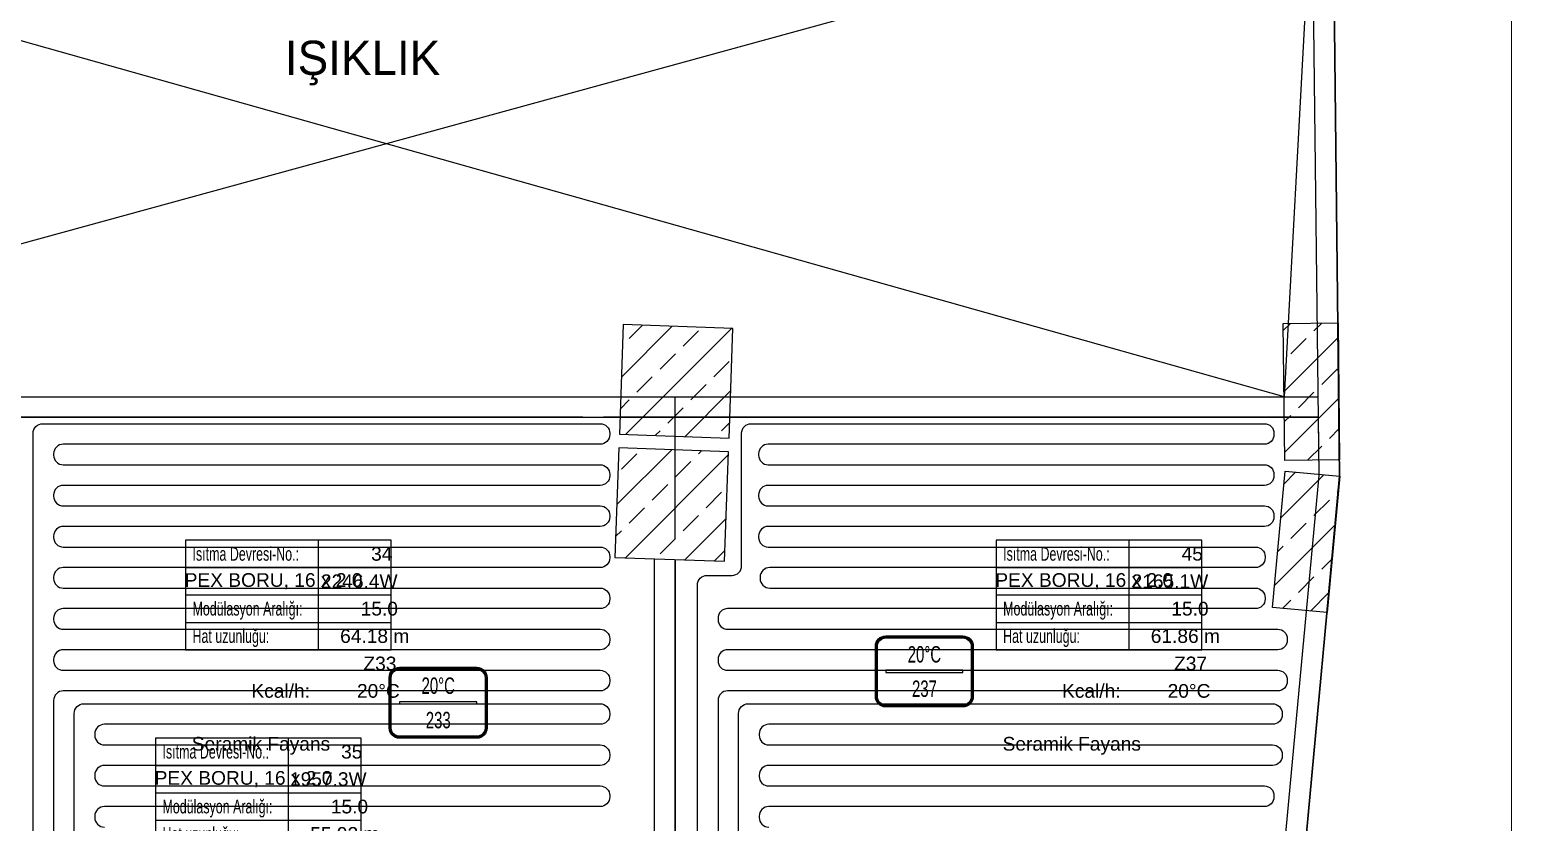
# Model space of a CAD drawing. Header units: centimetres. Extents: x 247996 to 315152, y -468471 to -440326.
# Drawn here: x 287963 to 289044, y -443413 to -442834 of the extents above; entities that cross this region are included whole.
import ezdxf
from ezdxf.enums import TextEntityAlignment as Align

# ---------------------------------------------------------------- set-up
doc = ezdxf.new("R2010")
doc.units = ezdxf.units.CM
doc.layers.add('SCOTT-ANTED', color=144, linetype='CONTINUOUS', lineweight=0)
for name, color, linetype in [('SCOTT-MKDU0', 50, 'CONTINUOUS'), ('SCOTT-MTY-ISIKAYBIMAHAL', 2, 'CONTINUOUS'), ('SCOTT-MTY-PEX-BORU', 1, 'CONTINUOUS'), ('SCOTT-MTY-RADYATÖR', 2, 'CONTINUOUS'), ('SCOTT-MTY-VANA', 1, 'Continuous')]:
    doc.layers.add(name, color=color, linetype=linetype)
doc.styles.add('MtXpl_Comic_Sans_MS', font='comic.ttf')
doc.styles.add('MTYCAPLT', font='arial.ttf')

# ---------------------------------------------------------------- blocks, each defined once
blk = doc.blocks.new('MTY-RADYATOR MAHAL0')
at = {"layer": 'SCOTT-MTY-ISIKAYBIMAHAL', "color": 2}
for points in [[(-35.7, 18.4), (-35.7, -18.4, 0.414214), (-28.2, -25.9), (28.2, -25.9, 0.414214), (35.7, -18.4), (35.7, 18.4, 0.414214), (28.2, 25.9), (-28.2, 25.9, 0.414214)], [(-34.2, 18.4), (-34.2, -18.4, 0.414214), (-28.2, -24.4), (28.2, -24.4, 0.414214), (34.2, -18.4), (34.2, 18.4, 0.414214), (28.2, 24.4), (-28.2, 24.4, 0.414214)]]:
    blk.add_lwpolyline(points, format="xyb", close=True, dxfattribs=at)
at = {"layer": 'SCOTT-MTY-ISIKAYBIMAHAL', "color": 4}
for points in [[(-35.2, 18.4), (-35.2, -18.4, 0.414214), (-28.2, -25.4), (28.2, -25.4, 0.414214), (35.2, -18.4), (35.2, 18.4, 0.414214), (28.2, 25.4), (-28.2, 25.4, 0.414214)], [(-34.7, 18.4), (-34.7, -18.4, 0.414214), (-28.2, -24.9), (28.2, -24.9, 0.414214), (34.7, -18.4), (34.7, 18.4, 0.414214), (28.2, 24.9), (-28.2, 24.9, 0.414214)]]:
    blk.add_lwpolyline(points, format="xyb", close=True, dxfattribs=at)
at = {"layer": 'SCOTT-MTY-ISIKAYBIMAHAL', "color": 2}
blk.add_lwpolyline([(-28.2, 0.8), (28.2, 0.8), (28.2, -0.8), (-28.2, -0.8)], close=True, dxfattribs=at)
at = {"layer": 'SCOTT-MTY-ISIKAYBIMAHAL', "color": 1, "style": 'MTYCAPLT', "width": 0.65}
for tag, p in [('MAHAL_001', (-14.9, 29.8)), ('NO_001', (-8.3, 6.7))]:
    blk.add_attdef(tag, p, '', height=12, rotation=360, dxfattribs=at)
at = {"layer": 'SCOTT-MTY-ISIKAYBIMAHAL', "color": 4, "style": 'MTYCAPLT', "width": 0.65}
for tag, p in [('DERECE_001', (-22.8, -18.5)), ('ISIKAYBI_001', (-22.7, -41.1))]:
    blk.add_attdef(tag, p, '', height=12, rotation=360, dxfattribs=at)
blk.add_attdef('ALAN', text='', height=12, rotation=360, dxfattribs=at).set_placement((0, -50), align=Align.MIDDLE_CENTER)
blk = doc.blocks.new('MTY-ETIKET')
at = {"layer": 'SCOTT-MTY-RADYATÖR'}
for p, q in [((2.69, 0), (2.69, 8)), ((-7, 6), (8, 6)), ((-7, 4), (8, 4)), ((-7, 2), (8, 2))]:
    blk.add_line(p, q, dxfattribs=at)
blk.add_lwpolyline([(8, 0), (8, 8), (-7, 8), (-7, 0)], close=True, dxfattribs=at)
at = {"layer": 'SCOTT-MTY-RADYATÖR', "style": 'MTYCAPLT', "width": 0.65}
for s, p in [('Isıtma Devresi-No.:', (-6.5, 7)), ('Modülasyon Aralığı:', (-6.5, 3)), ('Hat uzunluğu:', (-6.5, 1))]:
    blk.add_text(s, height=1, rotation=360, dxfattribs=at).set_placement(p, align=Align.MIDDLE_LEFT)
for tag, p in [('NO1_001', (5.8, 6.5)), ('AR_001', (6.25, 2.5)), ('UZ_001', (6.31, 0.51))]:
    blk.add_attdef(tag, p, '', height=1, rotation=360, dxfattribs=at)
at = {"layer": 'SCOTT-MTY-RADYATÖR', "color": 2, "style": 'MTYCAPLT', "width": 0.65}
for tag, p in [('BORU_001', (-7.07, 4.59)), ('YER_001', (2.9, 4.5))]:
    blk.add_attdef(tag, p, '', height=1, dxfattribs=at)

msp = doc.modelspace()

# ---------------------------------------------------------------- linework, layer by layer
at = {"layer": 'SCOTT-ANTED'}
msp.add_line((289044.2, -440326.5), (289044.2, -447826.5), dxfattribs=at)
at = {"layer": 'SCOTT-MKDU0', "color": 8, "ltscale": 0.03}
for p, q in [((288918.9, -443160.1), (288888.6, -440514.4)), ((288888.6, -440514.4), (288918.9, -443160.1)), ((288903.9, -443159.5), (288873.7, -440529.3)), ((287549.9, -443102.1), (288898.6, -442732.1)), ((288878.3, -443102.1), (287568.6, -442732.9)), ((288898.6, -442732.1), (288878.3, -443102.1)), ((288396.3, -443049.5), (288393.4, -443129.4)), ((288394.9, -443087.8), (288432, -443050.7)), ((288476.2, -443052.3), (288396.3, -443049.5)), ((288398, -443129.6), (288475.3, -443052.3)), ((288400.6, -443059.6), (288410.3, -443050)), ((288439.9, -443065.2), (288451.1, -443054)), ((288473.4, -443132.3), (288476.2, -443052.3)), ((288877.7, -443048.7), (288917.7, -443048.2)), ((288878.9, -443148.7), (288877.7, -443048.7)), ((288877.8, -443053.9), (288883.1, -443048.6)), ((288900.1, -443054), (288905.8, -443048.4)), ((288917.7, -443048.2), (288918.9, -443148.2)), ((288878.3, -443098.3), (288917.8, -443058.8)), ((288883.3, -443070.9), (288894.5, -443059.6)), ((288423.1, -443082.1), (288434.3, -443070.9)), ((288462.3, -443087.7), (288473.6, -443076.5)), ((288905.8, -443093.3), (288917, -443082.1)), ((288406.2, -443098.9), (288417.4, -443087.7)), ((288441.4, -443131.1), (288474.6, -443097.9)), ((288445.5, -443104.5), (288456.7, -443093.3)), ((287549.9, -443102.1), (288903.2, -443102.1)), ((288394.1, -443111.1), (288400.6, -443104.5)), ((288434.1, -443205.8), (288434.1, -443102.1)), ((288878.8, -443142.7), (288918.3, -443103.2)), ((288888.9, -443110.2), (288900.1, -443098.9)), ((287549.2, -443117.1), (288903.4, -443117.1)), ((288366.8, -443117.1), (287871.8, -443117.1)), ((288903.4, -443117.1), (288381.8, -443117.1)), ((288428.7, -443121.4), (288439.9, -443110.2)), ((288878.5, -443120.5), (288883.3, -443115.8)), ((288903.9, -443159.5), (288903.4, -443117.1)), ((288393.4, -443129.4), (288473.4, -443132.3)), ((288419.7, -443130.3), (288423.1, -443127)), ((288468, -443127), (288473.8, -443121.2)), ((288911.4, -443132.6), (288918.6, -443125.4)), ((288393.1, -443139.4), (288390.2, -443219.4)), ((288391.6, -443180.9), (288431.7, -443140.8)), ((288473, -443142.3), (288393.1, -443139.4)), ((288451.1, -443143.8), (288453.4, -443141.6)), ((288895.5, -443148.5), (288905.8, -443138.2)), ((288395, -443155.1), (288406.2, -443143.8)), ((288397.8, -443219.6), (288472.9, -443144.5)), ((288434.3, -443160.7), (288445.5, -443149.4)), ((288470.1, -443222.2), (288473, -443142.3)), ((288918.9, -443148.2), (288878.9, -443148.7)), ((288918.2, -443148.2), (288918.9, -443147.6)), ((288531.6, -447327.5), (288918.9, -443160.1)), ((288918.9, -443160.1), (288531.6, -447327.5)), ((288804.3, -444231), (288903.9, -443159.5)), ((288819.6, -444066), (288903.9, -443159.5)), ((288869.9, -443256), (288879.2, -443156.4)), ((288876, -443190.4), (288907.3, -443159.1)), ((288878.3, -443165.6), (288886.8, -443157.2)), ((288879.2, -443156.4), (288919, -443160.1)), ((288919, -443160.1), (288909.7, -443259.7)), ((288417.4, -443177.5), (288428.7, -443166.3)), ((288456.7, -443183.1), (288468, -443171.9)), ((288917, -443171.9), (288918, -443170.9)), ((288400.6, -443194.3), (288411.8, -443183.1)), ((288900.1, -443188.7), (288911.4, -443177.5)), ((288439.9, -443200), (288451.1, -443188.7)), ((288441.1, -443221.2), (288471.3, -443191)), ((288871.4, -443239.9), (288915.7, -443195.6)), ((288883.3, -443205.6), (288894.5, -443194.3)), ((288390.7, -443204.2), (288395, -443200)), ((288423.1, -443216.8), (288434.3, -443205.6)), ((288462.8, -443221.9), (288470.4, -443214.3)), ((288873.7, -443215.1), (288877.7, -443211.2)), ((288390.2, -443219.4), (288470.1, -443222.2)), ((288419.1, -444066), (288419.1, -443220.4)), ((288419.1, -444066), (288419.1, -443220.4)), ((288434.1, -444066), (288434.1, -443220.9)), ((288434.1, -443220.9), (288434.1, -444066)), ((288905.8, -443228), (288913.4, -443220.4)), ((288888.9, -443244.9), (288900.1, -443233.6)), ((288897.6, -443258.6), (288911.1, -443245.1)), ((288909.7, -443259.7), (288869.9, -443256)), ((288877.1, -443256.7), (288883.3, -443250.5))]:
    msp.add_line(p, q, dxfattribs=at)
at = {"layer": 'SCOTT-MTY-PEX-BORU'}
for points in [[(287965.7, -443526), (287965.7, -443128.8, -0.414214), (287972.7, -443121.8), (288379.4, -443121.8, -0.414214), (288386.4, -443128.8), (288386.4, -443129.8, -0.414214), (288379.4, -443136.8), (287987.7, -443136.8, 0.414214), (287980.7, -443143.8), (287980.7, -443144.8, 0.414214), (287987.7, -443151.8), (288379.4, -443151.8, -0.414214), (288386.4, -443158.8), (288386.4, -443159.8, -0.414214), (288379.4, -443166.8), (287987.7, -443166.8, 0.414214), (287980.7, -443173.8), (287980.7, -443174.8, 0.414214), (287987.7, -443181.8), (288379.4, -443181.8, -0.414214), (288386.4, -443188.8), (288386.4, -443189.8, -0.414214), (288379.4, -443196.8), (287987.7, -443196.8, 0.414214), (287980.7, -443203.8), (287980.7, -443204.8, 0.414214), (287987.7, -443211.8), (288379.4, -443211.8, -0.414214), (288386.4, -443218.8), (288386.4, -443219.8, -0.414214), (288379.4, -443226.8), (287987.7, -443226.8, 0.414214), (287980.7, -443233.8), (287980.7, -443234.8, 0.414214), (287987.7, -443241.8), (288379.4, -443241.8, -0.414214), (288386.4, -443248.8), (288386.4, -443249.8, -0.414214), (288379.4, -443256.8), (287987.7, -443256.8, 0.414214), (287980.7, -443263.8), (287980.7, -443264.8, 0.414214), (287987.7, -443271.8), (288379.4, -443271.8, -0.414214), (288386.4, -443278.8), (288386.4, -443279.8, -0.414214), (288379.4, -443286.8), (287987.7, -443286.8, 0.414214), (287980.7, -443293.8), (287980.7, -443294.8, 0.414214), (287987.7, -443301.8), (288379.4, -443301.8, -0.414214), (288386.4, -443308.8), (288386.4, -443309.8, -0.414214), (288379.4, -443316.8), (287987.7, -443316.8, 0.414214), (287980.7, -443323.8), (287980.7, -443526)], [(288450.4, -443526), (288450.4, -443239.5, -0.414214), (288457.4, -443232.5), (288475.6, -443232.5, 0.414214), (288482.6, -443225.5), (288482.6, -443128.8, -0.414214), (288489.6, -443121.8), (288864, -443121.8, -0.414214), (288871, -443128.8), (288871, -443129.8, -0.414214), (288864, -443136.8), (288502, -443136.8, 0.414214), (288495, -443143.8), (288495, -443144.8, 0.414214), (288502, -443151.8), (288864, -443151.8, -0.414214), (288871, -443158.8), (288871, -443159.8, -0.414214), (288864, -443166.8), (288502, -443166.8, 0.414214), (288495, -443173.8), (288495, -443174.8, 0.414214), (288502, -443181.8), (288864, -443181.8, -0.414214), (288871, -443188.8), (288871, -443189.8, -0.414214), (288864, -443196.8), (288502, -443196.8, 0.414214), (288495, -443203.8), (288495, -443204.8, 0.414214), (288502, -443211.8), (288857.5, -443211.8, -0.414214), (288864.5, -443218.8), (288864.5, -443219.8, -0.414214), (288857.5, -443226.8), (288503.1, -443226.8, 0.414214), (288496.1, -443233.8), (288496.1, -443234.8, 0.414214), (288503.1, -443241.8), (288857.5, -443241.8, -0.414214), (288864.5, -443248.8), (288864.5, -443249.8, -0.414214), (288857.5, -443256.8), (288472.4, -443256.8, 0.414214), (288465.4, -443263.8), (288465.4, -443264.8, 0.414214), (288472.4, -443271.8), (288873.7, -443271.8, -0.414214), (288880.7, -443278.8), (288880.7, -443279.8, -0.414214), (288873.7, -443286.8), (288472.4, -443286.8, 0.414214), (288465.4, -443293.8), (288465.4, -443294.8, 0.414214), (288472.4, -443301.8), (288873.7, -443301.8, -0.414214), (288880.7, -443308.8), (288880.7, -443309.8, -0.414214), (288873.7, -443316.8), (288472.4, -443316.8, 0.414214), (288465.4, -443323.8), (288465.4, -443526)], [(287995.7, -443526), (287995.7, -443333.2, -0.414214), (288002.7, -443326.2), (288379.4, -443326.2, -0.414214), (288386.4, -443333.2), (288386.4, -443334.2, -0.414214), (288379.4, -443341.2), (288017.7, -443341.2, 0.414214), (288010.7, -443348.2), (288010.7, -443349.2, 0.414214), (288017.7, -443356.2), (288379.4, -443356.2, -0.414214), (288386.4, -443363.2), (288386.4, -443364.2, -0.414214), (288379.4, -443371.2), (288017.7, -443371.2, 0.414214), (288010.7, -443378.2), (288010.7, -443379.2, 0.414214), (288017.7, -443386.2), (288379.4, -443386.2, -0.414214), (288386.4, -443393.2), (288386.4, -443394.2, -0.414214), (288379.4, -443401.2), (288017.7, -443401.2, 0.414214), (288010.7, -443408.2), (288010.7, -443409.2, 0.414214), (288017.7, -443416.2)], [(288480.4, -443526), (288480.4, -443333.2, -0.414214), (288487.4, -443326.2), (288870, -443326.2, -0.414214), (288877, -443333.2), (288877, -443334.2, -0.414214), (288870, -443341.2), (288502.4, -443341.2, 0.414214), (288495.4, -443348.2), (288495.4, -443349.2, 0.414214), (288502.4, -443356.2), (288870, -443356.2, -0.414214), (288877, -443363.2), (288877, -443364.2, -0.414214), (288870, -443371.2), (288502.4, -443371.2, 0.414214), (288495.4, -443378.2), (288495.4, -443379.2, 0.414214), (288502.4, -443386.2), (288864, -443386.2, -0.414214), (288871, -443393.2), (288871, -443394.2, -0.414214), (288864, -443401.2), (288502.4, -443401.2, 0.414214), (288495.4, -443408.2), (288495.4, -443409.2, 0.414214), (288502.4, -443416.2)]]:
    msp.add_lwpolyline(points, format="xyb", dxfattribs=at)

# ---------------------------------------------------------------- block references
at = {"layer": 'SCOTT-MTY-VANA'}
ref = msp.add_blockref('MTY-ETIKET', (288147, -443286.8), dxfattribs=dict(at, xscale=10, yscale=10))
ref.add_attrib('UZ_001', '64.18 m', (288189.7, -443281.8), dxfattribs={"layer": 'SCOTT-MTY-RADYATÖR', "height": 10, "rotation": 360, "style": 'MTYCAPLT'})
ref.add_attrib('AR_001', '15.0', (288204.7, -443261.8), dxfattribs={"layer": 'SCOTT-MTY-RADYATÖR', "height": 10, "rotation": 360, "style": 'MTYCAPLT'})
ref.add_attrib('NO1_001', '34', (288212.3, -443221.8), dxfattribs={"layer": 'SCOTT-MTY-RADYATÖR', "height": 10, "rotation": 360, "style": 'MTYCAPLT'})
ref.add_attrib('BORU_001', 'PEX BORU, 16 x 2.0', (288076.3, -443240.9), dxfattribs={"layer": 'SCOTT-MTY-RADYATÖR', "height": 10, "style": 'MTYCAPLT'})
ref.add_attrib('NO_001', 'Z33', (288206.7, -443301.8), dxfattribs={"layer": 'SCOTT-MTY-RADYATÖR', "height": 10, "style": 'MTYCAPLT'})
ref.add_attrib('DERECE_001', '20%%DC', (288202, -443321.8), dxfattribs={"layer": 'SCOTT-MTY-RADYATÖR', "height": 10, "style": 'MTYCAPLT'})
ref.add_attrib('KCAL/H:_001', 'Kcal/h:', (288125, -443321.8), dxfattribs={"layer": 'SCOTT-MTY-RADYATÖR', "height": 10, "style": 'MTYCAPLT'})
ref.add_attrib('MALZEMECINSI_001', 'Seramik Fayans', (288081.5, -443360.4), dxfattribs={"layer": 'SCOTT-MTY-RADYATÖR', "height": 10, "style": 'MTYCAPLT'})
ref.add_attrib('YER_001', '2246.4W', (288175.7, -443241.8), dxfattribs={"layer": 'SCOTT-MTY-RADYATÖR', "height": 10, "style": 'MTYCAPLT'})
ref = msp.add_blockref('MTY-ETIKET', (288738.4, -443286.8), dxfattribs=dict(at, xscale=10, yscale=10))
ref.add_attrib('UZ_001', '61.86 m', (288781.1, -443281.8), dxfattribs={"layer": 'SCOTT-MTY-RADYATÖR', "height": 10, "rotation": 360, "style": 'MTYCAPLT'})
ref.add_attrib('AR_001', '15.0', (288796.1, -443261.8), dxfattribs={"layer": 'SCOTT-MTY-RADYATÖR', "height": 10, "rotation": 360, "style": 'MTYCAPLT'})
ref.add_attrib('NO1_001', '45', (288803.6, -443221.7), dxfattribs={"layer": 'SCOTT-MTY-RADYATÖR', "height": 10, "rotation": 360, "style": 'MTYCAPLT'})
ref.add_attrib('BORU_001', 'PEX BORU, 16 x 2.0', (288667.7, -443240.9), dxfattribs={"layer": 'SCOTT-MTY-RADYATÖR', "height": 10, "style": 'MTYCAPLT'})
ref.add_attrib('NO_001', 'Z37', (288798.1, -443301.8), dxfattribs={"layer": 'SCOTT-MTY-RADYATÖR', "height": 10, "style": 'MTYCAPLT'})
ref.add_attrib('DERECE_001', '20%%DC', (288793.4, -443321.8), dxfattribs={"layer": 'SCOTT-MTY-RADYATÖR', "height": 10, "style": 'MTYCAPLT'})
ref.add_attrib('KCAL/H:_001', 'Kcal/h:', (288716.4, -443321.8), dxfattribs={"layer": 'SCOTT-MTY-RADYATÖR', "height": 10, "style": 'MTYCAPLT'})
ref.add_attrib('MALZEMECINSI_001', 'Seramik Fayans', (288673, -443360.4), dxfattribs={"layer": 'SCOTT-MTY-RADYATÖR', "height": 10, "style": 'MTYCAPLT'})
ref.add_attrib('YER_001', '2165.1W', (288767.1, -443241.8), dxfattribs={"layer": 'SCOTT-MTY-RADYATÖR', "height": 10, "style": 'MTYCAPLT'})
ref = msp.add_blockref('MTY-RADYATOR MAHAL0', (288615.9, -443302.6), dxfattribs=dict(at, xscale=-1, rotation=180))
ref.add_attrib('DERECE_001', '20%%DC', (288603.8, -443296.1), dxfattribs={"layer": 'SCOTT-MTY-ISIKAYBIMAHAL', "color": 4, "height": 12, "rotation": 0, "style": 'MTYCAPLT', "width": 0.65})
ref.add_attrib('NO_001', '237', (288606.9, -443321.2), dxfattribs={"layer": 'SCOTT-MTY-ISIKAYBIMAHAL', "color": 1, "height": 12, "rotation": 0, "style": 'MTYCAPLT', "width": 0.65})
ref = msp.add_blockref('MTY-RADYATOR MAHAL0', (288261.2, -443325.5), dxfattribs=dict(at, xscale=-1, rotation=180))
ref.add_attrib('DERECE_001', '20%%DC', (288249.1, -443319), dxfattribs={"layer": 'SCOTT-MTY-ISIKAYBIMAHAL', "color": 4, "height": 12, "rotation": 0, "style": 'MTYCAPLT', "width": 0.65})
ref.add_attrib('NO_001', '233', (288252.2, -443344.1), dxfattribs={"layer": 'SCOTT-MTY-ISIKAYBIMAHAL', "color": 1, "height": 12, "rotation": 0, "style": 'MTYCAPLT', "width": 0.65})
ref = msp.add_blockref('MTY-ETIKET', (288125.1, -443431.2), dxfattribs=dict(at, xscale=10, yscale=10))
ref.add_attrib('UZ_001', '55.92 m', (288167.9, -443426.2), dxfattribs={"layer": 'SCOTT-MTY-RADYATÖR', "height": 10, "rotation": 360, "style": 'MTYCAPLT'})
ref.add_attrib('AR_001', '15.0', (288182.9, -443406.2), dxfattribs={"layer": 'SCOTT-MTY-RADYATÖR', "height": 10, "rotation": 360, "style": 'MTYCAPLT'})
ref.add_attrib('NO1_001', '35', (288190.4, -443366.2), dxfattribs={"layer": 'SCOTT-MTY-RADYATÖR', "height": 10, "rotation": 360, "style": 'MTYCAPLT'})
ref.add_attrib('BORU_001', 'PEX BORU, 16 x 2.0', (288054.4, -443385.3), dxfattribs={"layer": 'SCOTT-MTY-RADYATÖR', "height": 10, "style": 'MTYCAPLT'})
ref.add_attrib('NO_001', 'Z33', (288184.9, -443446.2), dxfattribs={"layer": 'SCOTT-MTY-RADYATÖR', "height": 10, "style": 'MTYCAPLT'})
ref.add_attrib('DERECE_001', '20%%DC', (288180.2, -443466.2), dxfattribs={"layer": 'SCOTT-MTY-RADYATÖR', "height": 10, "style": 'MTYCAPLT'})
ref.add_attrib('KCAL/H:_001', 'Kcal/h:', (288103.2, -443466.2), dxfattribs={"layer": 'SCOTT-MTY-RADYATÖR', "height": 10, "style": 'MTYCAPLT'})
ref.add_attrib('MALZEMECINSI_001', 'Seramik Fayans', (288059.7, -443504.9), dxfattribs={"layer": 'SCOTT-MTY-RADYATÖR', "height": 10, "style": 'MTYCAPLT'})
ref.add_attrib('YER_001', '1957.3W', (288153.1, -443386.2), dxfattribs={"layer": 'SCOTT-MTY-RADYATÖR', "height": 10, "style": 'MTYCAPLT'})

# ---------------------------------------------------------------- texts
at = {"layer": 'SCOTT-MKDU0', "color": 8, "ltscale": 0.03, "style": 'MtXpl_Comic_Sans_MS'}
msp.add_text('IŞIKLIK', height=25, rotation=360, dxfattribs=at).set_placement((288149.4, -442867.3))

doc.saveas('drawing.dxf')
